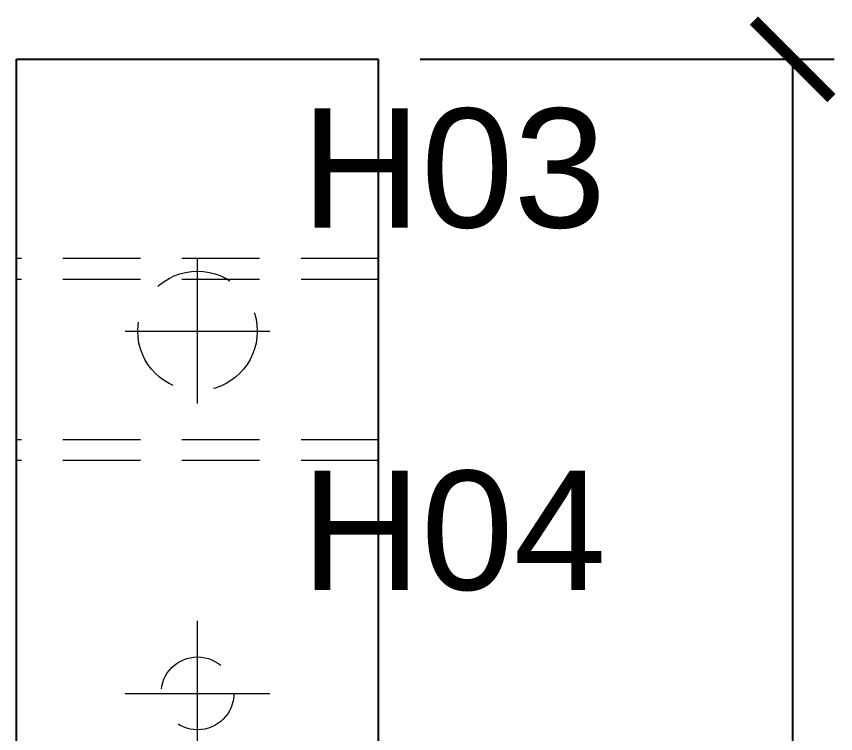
# Model space of a CAD drawing. Header units: millimetres. Extents: x 38 to 970, y 105 to 390.
# Drawn here: x 225 to 247.61, y 137.82 to 157.61 of the extents above; entities that cross this region are included whole.
import ezdxf

# ---------------------------------------------------------------- set-up
doc = ezdxf.new("R2010")
doc.units = ezdxf.units.MM
doc.linetypes.add('WP_HIDDEN', pattern=[2.3, 1.5, -0.8])
for name, color, linetype, lineweight in [('ANNOTATIONS', 7, 'CONTINUOUS', 18), ('DIMENSIONS', 7, 'CONTINUOUS', 18), ('HIDDEN', 7, 'WP_HIDDEN', 13), ('VISIBLE', 7, 'CONTINUOUS', 25)]:
    doc.layers.add(name, color=color, linetype=linetype, lineweight=lineweight)
doc.styles.add('CJK', font='Arial Unicode.ttf')
doc.styles.add('OpenSansCondensed-Light', font='OpenSansCondensed-Light.ttf')
doc.dimstyles.new('EZDXF', dxfattribs={"dimtxt": 0.25, "dimasz": 0.175, "dimexe": 0.375, "dimexo": 0.125, "dimgap": 0.1, "dimtad": 1, "dimlfac": 100, "dimzin": 12, "dimdsep": 46, "dimtxsty": 'OpenSansCondensed-Light', "dimblk": 'ARCHTICK', "dimcen": 2.5, "dimazin": 3, "dimtfac": 0.5, "dimtmove": 2, "dimatfit": 3})

# ---------------------------------------------------------------- blocks, each defined once
blk = doc.blocks.new('_ARCHTICK')
at = {"color": 0, "linetype": 'BYBLOCK', "const_width": 0.15}
blk.add_lwpolyline([(-0.5, -0.5), (0.5, 0.5)], dxfattribs=at)

msp = doc.modelspace()

# ---------------------------------------------------------------- linework, layer by layer
at = {"layer": 'ANNOTATIONS'}
for p, q in [((230, 146.92857), (230, 150.92857)), ((228, 148.92857), (232, 148.92857)), ((230, 136.92857), (230, 140.92857)), ((228, 138.92857), (232, 138.92857))]:
    msp.add_line(p, q, dxfattribs=at)
at = {"layer": 'HIDDEN', "ltscale": 1.428571}
for p, q in [((235, 150.92857), (225, 150.92857)), ((235, 150.35395), (225, 150.35395)), ((235, 145.92857), (225, 145.92857)), ((235, 145.35395), (225, 145.35395))]:
    msp.add_line(p, q, dxfattribs=at)
for points in [[(225, 145.92857), (225, 145.99125), (225, 146.17615), (225, 146.47399), (225, 146.86985), (225, 147.34386), (225, 147.87227), (225, 148.42857), (225, 148.98487), (225, 149.51328), (225, 149.9873), (225, 150.38315), (225, 150.68099), (225, 150.86589), (225, 150.92857)], [(225, 150.92857), (225, 150.91285), (225, 150.86589), (225, 150.78828), (225, 150.68099), (225, 150.54538), (225, 150.38315), (225, 150.19634), (225, 149.9873), (225, 149.75865), (225, 149.51328), (225, 149.25427), (225, 148.98487), (225, 148.70848), (225, 148.42857)], [(235, 145.92857), (235, 145.99125), (235, 146.17615), (235, 146.47399), (235, 146.86985), (235, 147.34386), (235, 147.87227), (235, 148.42857), (235, 148.98487), (235, 149.51328), (235, 149.9873), (235, 150.38315), (235, 150.68099), (235, 150.86589), (235, 150.92857)], [(235, 150.92857), (235, 150.91285), (235, 150.86589), (235, 150.78828), (235, 150.68099), (235, 150.54538), (235, 150.38315), (235, 150.19634), (235, 149.9873), (235, 149.75865), (235, 149.51328), (235, 149.25427), (235, 148.98487), (235, 148.70848), (235, 148.42857)], [(225, 145.35395), (225, 145.41663), (225, 145.60153), (225, 145.89937), (225, 146.29523), (225, 146.76924), (225, 147.29765), (225, 147.85395), (225, 148.41025), (225, 148.93866), (225, 149.41267), (225, 149.80853), (225, 150.10637), (225, 150.29127), (225, 150.35395)], [(225, 150.35395), (225, 150.33823), (225, 150.29127), (225, 150.21366), (225, 150.10637), (225, 149.97076), (225, 149.80853), (225, 149.62172), (225, 149.41267), (225, 149.18403), (225, 148.93866), (225, 148.67965), (225, 148.41025), (225, 148.13386), (225, 147.85395)], [(235, 145.35395), (235, 145.41663), (235, 145.60153), (235, 145.89937), (235, 146.29523), (235, 146.76924), (235, 147.29765), (235, 147.85395), (235, 148.41025), (235, 148.93866), (235, 149.41267), (235, 149.80853), (235, 150.10637), (235, 150.29127), (235, 150.35395)], [(235, 150.35395), (235, 150.33823), (235, 150.29127), (235, 150.21366), (235, 150.10637), (235, 149.97076), (235, 149.80853), (235, 149.62172), (235, 149.41267), (235, 149.18403), (235, 148.93866), (235, 148.67965), (235, 148.41025), (235, 148.13386), (235, 147.85395)], [(225, 148.42857), (225, 148.14866), (225, 147.87227), (225, 147.60287), (225, 147.34386), (225, 147.09849), (225, 146.86985), (225, 146.6608), (225, 146.47399), (225, 146.31176), (225, 146.17615), (225, 146.06886), (225, 145.99125), (225, 145.94429), (225, 145.92857)], [(235, 148.42857), (235, 148.14866), (235, 147.87227), (235, 147.60287), (235, 147.34386), (235, 147.09849), (235, 146.86985), (235, 146.6608), (235, 146.47399), (235, 146.31176), (235, 146.17615), (235, 146.06886), (235, 145.99125), (235, 145.94429), (235, 145.92857)], [(225, 147.85395), (225, 147.57404), (225, 147.29765), (225, 147.02825), (225, 146.76924), (225, 146.52387), (225, 146.29523), (225, 146.08618), (225, 145.89937), (225, 145.73714), (225, 145.60153), (225, 145.49424), (225, 145.41663), (225, 145.36967), (225, 145.35395)], [(235, 147.85395), (235, 147.57404), (235, 147.29765), (235, 147.02825), (235, 146.76924), (235, 146.52387), (235, 146.29523), (235, 146.08618), (235, 145.89937), (235, 145.73714), (235, 145.60153), (235, 145.49424), (235, 145.41663), (235, 145.36967), (235, 145.35395)]]:
    msp.add_lwpolyline(points, dxfattribs=at)
for centre, radius in [((230, 148.92857), 1.65), ((230, 138.92857), 1.005)]:
    msp.add_circle(centre, radius, dxfattribs=at)
at = {"layer": 'VISIBLE'}
for p, q in [((225, 106.42857), (225, 156.42857)), ((225, 156.42857), (235, 156.42857)), ((235, 106.42857), (235, 156.42857))]:
    msp.add_line(p, q, dxfattribs=at)

# ---------------------------------------------------------------- texts
at = {"layer": 'ANNOTATIONS', "style": 'CJK'}
for s, p in [('H03', (232.85714, 151.78571)), ('H04', (232.85714, 141.78571))]:
    msp.add_text(s, height=3.285714, dxfattribs=at).set_placement(p)

# ---------------------------------------------------------------- dimensions: what is measured, and where the dimension line sits
at = {"layer": 'DIMENSIONS'}
msp.add_linear_dim(base=(246.42857, 106.42857), p1=(235, 106.42857), p2=(235, 156.42857), angle=90, dimstyle='EZDXF', override={"dimtxt": 3.714286, "dimasz": 2.142857, "dimexe": 1.142857, "dimexo": 1.142857, "dimgap": 1.428571, "dimdec": 4, "dimlfac": 1, "dimzin": 8, "dimtxsty": 'CJK', "dimclrd": 7, "dimclre": 7, "dimclrt": 7}, dxfattribs=at).render()

doc.saveas('drawing.dxf')
